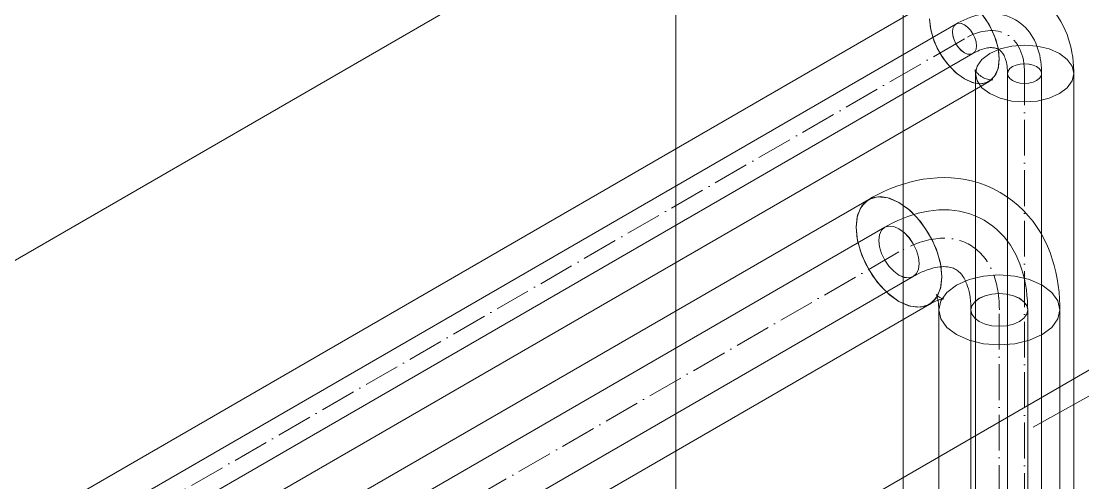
# Model space of a CAD drawing. Header units: millimetres. Extents: x -88595 to 880822, y -1054509 to -148035.
# Drawn here: x 392284.8 to 392581.7, y -324626.5 to -324497.5 of the extents above; entities that cross this region are included whole.
import ezdxf

# ---------------------------------------------------------------- set-up
doc = ezdxf.new("R2010")
doc.units = ezdxf.units.MM
doc.linetypes.add('$12$ADSK_Осевая', pattern=[14, 10, -2, 0, -2])
doc.linetypes.add('$13$ADSK_Осевая', pattern=[14, 10, -2, 0, -2])
for name, color, linetype, lineweight in [('Изоляция', 7, 'Continuous', 18), ('Марки', 7, 'Continuous', 20), ('Оборудование', 7, 'Continuous', 18), ('Трубопровод', 7, 'Continuous', 18), ('Трубопроводы', 7, 'Continuous', 18)]:
    doc.layers.add(name, color=color, linetype=linetype, lineweight=lineweight)

# ---------------------------------------------------------------- blocks, each defined once
blk = doc.blocks.new('$0$ADSK_Канальный блок кондиционера1 - AD242MJERAB-3267365-В_ОВ3_1')
at = {"layer": 'Оборудование'}
for p, q in [((18316.91, 6919.34), (18809.76, 7203.89)), ((18606.82, 7086.72), (18606.82, 6882.59)), ((18670.46, 6845.85), (18670.46, 7049.98)), ((18809.76, 6999.76), (18316.91, 6715.21)), ((18606.82, 6882.59), (18748.25, 6964.24))]:
    blk.add_line(p, q, dxfattribs=at)
blk = doc.blocks.new('$0$ADSK_МедьПайка_Отвод-гнутая труба - Отвод _гнутая труба_-3197924-В_ОВ3_1')
at = {"layer": 'Трубопроводы', "color": 134, "true_color": 0x00a6a6}
for points in [[(18702.95, 6740.3, 0), (18704.21, 6741.25, 0), (18705, 6742.36, 0), (18705.27, 6743.54, 0), (18705, 6744.73, 0), (18704.21, 6745.84, 0), (18702.95, 6746.79, 0), (18701.3, 6747.51, 0), (18699.39, 6747.97, 0), (18697.33, 6748.13, 0), (18695.28, 6747.97, 0), (18693.36, 6747.51, 0), (18691.72, 6746.79, 0)], [(18691.72, 6746.79, 0), (18690.46, 6745.84, 0), (18689.66, 6744.73, 0), (18689.39, 6743.54, 0), (18689.66, 6742.36, 0), (18690.46, 6741.25, 0), (18691.72, 6740.3, 0), (18693.36, 6739.57, 0), (18695.28, 6739.12, 0), (18697.33, 6738.96, 0), (18699.39, 6739.12, 0), (18701.3, 6739.57, 0), (18702.95, 6740.3, 0)], [(18685.14, 6732.25, 0), (18685.45, 6732.44, 0), (18685.76, 6732.66, 0), (18686.05, 6732.91, 0), (18686.35, 6733.19, 0), (18686.64, 6733.51, 0), (18686.92, 6733.86, 0), (18687.21, 6734.26, 0), (18687.48, 6734.71, 0), (18687.75, 6735.2, 0), (18688.01, 6735.75, 0), (18688.25, 6736.35, 0), (18688.48, 6737, 0), (18688.69, 6737.7, 0), (18688.88, 6738.45, 0), (18689.04, 6739.25, 0), (18689.17, 6740.1, 0), (18689.28, 6740.99, 0), (18689.35, 6741.93, 0), (18689.39, 6742.9, 0), (18689.39, 6743.54, 0)], [(18693.08, 6718.49, 0), (18694.33, 6719.27, 0), (18695.51, 6720.13, 0), (18696.64, 6721.07, 0), (18697.7, 6722.08, 0), (18698.68, 6723.16, 0), (18699.6, 6724.3, 0), (18700.44, 6725.49, 0), (18701.21, 6726.73, 0), (18701.91, 6728.02, 0), (18702.54, 6729.35, 0), (18703.1, 6730.71, 0), (18703.59, 6732.1, 0), (18704.01, 6733.52, 0), (18704.37, 6734.97, 0), (18704.67, 6736.45, 0), (18704.9, 6737.94, 0), (18705.08, 6739.46, 0), (18705.2, 6741, 0), (18705.26, 6742.55, 0), (18705.27, 6743.54, 0)], [(18669.26, 6720.85, 0), (18667.81, 6720.24, 0), (18666.46, 6720.1, 0), (18665.29, 6720.46, 0), (18664.4, 6721.29, 0), (18663.84, 6722.53, 0), (18663.65, 6724.1, 0), (18663.84, 6725.88, 0), (18664.4, 6727.77, 0), (18665.29, 6729.63, 0), (18666.46, 6731.33, 0), (18667.81, 6732.76, 0), (18669.26, 6733.82, 0)], [(18669.26, 6733.82, 0), (18670.72, 6734.44, 0), (18672.07, 6734.57, 0), (18673.23, 6734.21, 0), (18674.12, 6733.39, 0), (18674.69, 6732.15, 0), (18674.88, 6730.58, 0), (18674.69, 6728.79, 0), (18674.12, 6726.9, 0), (18673.23, 6725.04, 0), (18672.07, 6723.34, 0), (18670.72, 6721.91, 0), (18669.26, 6720.85, 0)], [(18685.14, 6732.25, 0), (18684.82, 6732.07, 0), (18684.48, 6731.92, 0), (18684.11, 6731.79, 0), (18683.72, 6731.67, 0), (18683.31, 6731.58, 0), (18682.85, 6731.51, 0), (18682.37, 6731.47, 0), (18681.84, 6731.45, 0), (18681.28, 6731.47, 0), (18680.68, 6731.52, 0), (18680.04, 6731.6, 0), (18679.36, 6731.73, 0), (18678.65, 6731.9, 0), (18677.91, 6732.11, 0), (18677.13, 6732.37, 0), (18676.33, 6732.68, 0), (18675.51, 6733.04, 0), (18674.66, 6733.44, 0), (18673.79, 6733.9, 0), (18673.23, 6734.21, 0)], [(18693.08, 6718.49, 0), (18691.79, 6717.81, 0), (18690.45, 6717.21, 0), (18689.07, 6716.7, 0), (18687.67, 6716.29, 0), (18686.24, 6715.98, 0), (18684.8, 6715.75, 0), (18683.34, 6715.62, 0), (18681.88, 6715.57, 0), (18680.42, 6715.61, 0), (18678.96, 6715.73, 0), (18677.5, 6715.93, 0), (18676.05, 6716.2, 0), (18674.6, 6716.54, 0), (18673.17, 6716.96, 0), (18671.74, 6717.44, 0), (18670.33, 6717.98, 0), (18668.93, 6718.59, 0), (18667.54, 6719.25, 0), (18666.16, 6719.97, 0), (18665.29, 6720.46, 0)]]:
    blk.add_polyline3d(points, dxfattribs=at)
blk = doc.blocks.new('$0$ADSK_МедьПайка_Отвод-гнутая труба - Отвод _гнутая труба_-3197929-В_ОВ3_1')
at = {"layer": 'Трубопроводы', "color": 190, "true_color": 0x8000ff}
for points in [[(18707.77, 6781.69, 0), (18708.53, 6782.26, 0), (18709, 6782.92, 0), (18709.17, 6783.63, 0), (18709, 6784.35, 0), (18708.53, 6785.01, 0), (18707.77, 6785.58, 0), (18706.79, 6786.01, 0), (18705.64, 6786.29, 0), (18704.41, 6786.38, 0), (18703.17, 6786.29, 0), (18702.03, 6786.01, 0), (18701.04, 6785.58, 0)], [(18697.1, 6776.86, 0), (18697.28, 6776.98, 0), (18697.46, 6777.11, 0), (18697.64, 6777.26, 0), (18697.82, 6777.43, 0), (18697.99, 6777.62, 0), (18698.16, 6777.83, 0), (18698.33, 6778.07, 0), (18698.5, 6778.34, 0), (18698.66, 6778.63, 0), (18698.82, 6778.96, 0), (18698.96, 6779.32, 0), (18699.1, 6779.71, 0), (18699.22, 6780.13, 0), (18699.34, 6780.58, 0), (18699.43, 6781.06, 0), (18699.51, 6781.57, 0), (18699.57, 6782.1, 0), (18699.62, 6782.66, 0), (18699.64, 6783.25, 0), (18699.65, 6783.63, 0)], [(18701.04, 6785.58, 0), (18700.28, 6785.01, 0), (18699.81, 6784.35, 0), (18699.65, 6783.63, 0), (18699.81, 6782.92, 0), (18700.28, 6782.26, 0), (18701.04, 6781.69, 0), (18702.03, 6781.25, 0), (18703.17, 6780.98, 0), (18704.41, 6780.89, 0), (18705.64, 6780.98, 0), (18706.79, 6781.25, 0), (18707.77, 6781.69, 0)], [(18701.86, 6768.62, 0), (18702.6, 6769.08, 0), (18703.31, 6769.6, 0), (18703.99, 6770.16, 0), (18704.62, 6770.77, 0), (18705.21, 6771.41, 0), (18705.76, 6772.1, 0), (18706.27, 6772.81, 0), (18706.73, 6773.56, 0), (18707.15, 6774.33, 0), (18707.53, 6775.12, 0), (18707.86, 6775.94, 0), (18708.15, 6776.77, 0), (18708.41, 6777.63, 0), (18708.62, 6778.5, 0), (18708.8, 6779.38, 0), (18708.94, 6780.28, 0), (18709.05, 6781.19, 0), (18709.12, 6782.11, 0), (18709.16, 6783.04, 0), (18709.17, 6783.63, 0)], [(18687.58, 6770.03, 0), (18686.71, 6769.66, 0), (18685.89, 6769.58, 0), (18685.2, 6769.8, 0), (18684.66, 6770.29, 0), (18684.33, 6771.04, 0), (18684.21, 6771.97, 0), (18684.33, 6773.05, 0), (18684.66, 6774.18, 0), (18685.2, 6775.29, 0), (18685.89, 6776.31, 0), (18686.71, 6777.17, 0), (18687.58, 6777.8, 0)], [(18687.58, 6777.8, 0), (18688.45, 6778.18, 0), (18689.26, 6778.26, 0), (18689.96, 6778.04, 0), (18690.49, 6777.54, 0), (18690.83, 6776.8, 0), (18690.94, 6775.86, 0), (18690.83, 6774.79, 0), (18690.49, 6773.66, 0), (18689.96, 6772.54, 0), (18689.26, 6771.52, 0), (18688.45, 6770.67, 0), (18687.58, 6770.03, 0)], [(18697.1, 6776.86, 0), (18696.9, 6776.76, 0), (18696.7, 6776.67, 0), (18696.48, 6776.59, 0), (18696.25, 6776.52, 0), (18695.99, 6776.46, 0), (18695.72, 6776.42, 0), (18695.43, 6776.39, 0), (18695.12, 6776.38, 0), (18694.78, 6776.39, 0), (18694.42, 6776.42, 0), (18694.03, 6776.47, 0), (18693.63, 6776.55, 0), (18693.2, 6776.65, 0), (18692.76, 6776.78, 0), (18692.29, 6776.94, 0), (18691.81, 6777.12, 0), (18691.32, 6777.34, 0), (18690.81, 6777.58, 0), (18690.29, 6777.85, 0), (18689.96, 6778.04, 0)], [(18701.86, 6768.62, 0), (18701.08, 6768.2, 0), (18700.28, 6767.85, 0), (18699.45, 6767.54, 0), (18698.61, 6767.3, 0), (18697.75, 6767.11, 0), (18696.89, 6766.97, 0), (18696.02, 6766.89, 0), (18695.14, 6766.86, 0), (18694.26, 6766.89, 0), (18693.39, 6766.96, 0), (18692.51, 6767.08, 0), (18691.64, 6767.24, 0), (18690.78, 6767.45, 0), (18689.92, 6767.69, 0), (18689.06, 6767.98, 0), (18688.22, 6768.31, 0), (18687.37, 6768.67, 0), (18686.54, 6769.07, 0), (18685.72, 6769.5, 0), (18685.2, 6769.8, 0)]]:
    blk.add_polyline3d(points, dxfattribs=at)

msp = doc.modelspace()

# ---------------------------------------------------------------- linework, layer by layer
at = {"layer": 'Изоляция', "color": 190, "true_color": 0x8000ff}
for p, q in [((392541.76, -324490.5), (392274.15, -324645.01)), ((392287.91, -324668.84), (392555.52, -324514.33)), ((392551.71, -324512.13), (392551.71, -324760.67)), ((392579.23, -324760.67), (392579.23, -324512.13))]:
    msp.add_line(p, q, dxfattribs=at)
at = {"layer": 'Изоляция', "color": 134, "true_color": 0x00a6a6}
for p, q in [((392521.86, -324547.31), (392284.75, -324684.2)), ((392301.69, -324713.54), (392538.8, -324576.65)), ((392541.46, -324578.19), (392541.46, -324800.76)), ((392575.34, -324800.76), (392575.34, -324578.19))]:
    msp.add_line(p, q, dxfattribs=at)
at = {"layer": 'Изоляция', "color": 190, "true_color": 0x8000ff}
for points in [[(392567.42, -324489.32, 0), (392568.69, -324490.12, 0), (392569.91, -324491, 0), (392571.05, -324491.95, 0), (392572.12, -324492.97, 0), (392573.11, -324494.05, 0), (392574.01, -324495.18, 0), (392574.84, -324496.34, 0), (392575.58, -324497.54, 0), (392576.24, -324498.75, 0), (392576.83, -324499.99, 0), (392577.34, -324501.24, 0), (392577.78, -324502.5, 0), (392578.16, -324503.76, 0), (392578.47, -324505.02, 0), (392578.72, -324506.29, 0), (392578.92, -324507.55, 0), (392579.07, -324508.82, 0), (392579.17, -324510.08, 0), (392579.22, -324511.34, 0), (392579.23, -324512.13, 0)], [(392548.64, -324491.18, 0), (392551.16, -324493.02, 0), (392553.5, -324495.5, 0), (392555.52, -324498.44, 0), (392557.07, -324501.66, 0), (392558.04, -324504.94, 0), (392558.37, -324508.03, 0)], [(392558.37, -324508.03, 0), (392558.13, -324505.39, 0), (392557.41, -324502.6, 0), (392556.25, -324499.8, 0), (392554.7, -324497.13, 0), (392552.86, -324494.73, 0), (392550.8, -324492.71, 0), (392548.64, -324491.18, 0)], [(392548.64, -324513.65, 0), (392546.12, -324511.82, 0), (392543.77, -324509.34, 0), (392541.76, -324506.39, 0), (392540.21, -324503.17, 0), (392539.24, -324499.9, 0), (392538.91, -324496.8, 0)], [(392538.91, -324496.8, 0), (392539.15, -324499.44, 0), (392539.87, -324502.23, 0), (392541.03, -324505.03, 0), (392542.57, -324507.7, 0), (392544.42, -324510.1, 0), (392546.48, -324512.12, 0), (392548.64, -324513.65, 0)], [(392575.2, -324506.52, 0), (392572.35, -324505.25, 0), (392569.03, -324504.46, 0), (392565.47, -324504.19, 0), (392561.91, -324504.46, 0), (392558.59, -324505.25, 0), (392555.74, -324506.52, 0)], [(392555.74, -324506.52, 0), (392558.59, -324505.25, 0), (392561.91, -324504.46, 0), (392565.47, -324504.19, 0), (392569.03, -324504.46, 0), (392572.35, -324505.25, 0), (392575.2, -324506.52, 0)], [(392558.37, -324508.03, 0), (392558.04, -324510.75, 0), (392557.07, -324512.9, 0), (392555.52, -324514.33, 0), (392553.5, -324514.96, 0), (392551.16, -324514.72, 0), (392548.64, -324513.65, 0)], [(392548.64, -324513.65, 0), (392550.81, -324514.62, 0), (392552.86, -324514.98, 0), (392554.71, -324514.7, 0), (392556.25, -324513.81, 0), (392557.41, -324512.35, 0), (392558.13, -324510.39, 0), (392558.37, -324508.03, 0)], [(392555.74, -324506.52, 0), (392553.55, -324508.16, 0), (392552.18, -324510.08, 0), (392551.71, -324512.13, 0), (392552.18, -324514.19, 0), (392553.55, -324516.11, 0), (392555.74, -324517.75, 0)], [(392555.74, -324517.75, 0), (392553.55, -324516.11, 0), (392552.18, -324514.19, 0), (392551.71, -324512.13, 0), (392552.18, -324510.08, 0), (392553.55, -324508.16, 0), (392555.74, -324506.52, 0)], [(392575.2, -324517.75, 0), (392577.39, -324516.11, 0), (392578.76, -324514.19, 0), (392579.23, -324512.13, 0), (392578.76, -324510.08, 0), (392577.39, -324508.16, 0), (392575.2, -324506.52, 0)], [(392575.2, -324506.52, 0), (392577.39, -324508.16, 0), (392578.76, -324510.08, 0), (392579.23, -324512.13, 0), (392578.76, -324514.19, 0), (392577.39, -324516.11, 0), (392575.2, -324517.75, 0)], [(392553.66, -324513.15, 0), (392553.32, -324512.94, 0), (392553, -324512.71, 0), (392552.71, -324512.47, 0), (392552.45, -324512.22, 0), (392552.23, -324511.98, 0), (392552.04, -324511.75, 0), (392551.89, -324511.54, 0), (392551.78, -324511.36, 0), (392551.7, -324511.2, 0), (392551.64, -324511.09, 0), (392551.61, -324511.02, 0), (392551.6, -324510.98, 0)], [(392551.6, -324510.98, 0), (392551.61, -324511, 0), (392551.62, -324511.07, 0), (392551.64, -324511.18, 0), (392551.66, -324511.33, 0), (392551.68, -324511.52, 0), (392551.7, -324511.75, 0), (392551.71, -324512.02, 0), (392551.71, -324512.13, 0)], [(392553.66, -324513.15, 0), (392554.01, -324513.34, 0), (392554.37, -324513.5, 0), (392554.73, -324513.64, 0), (392555.07, -324513.74, 0), (392555.39, -324513.81, 0), (392555.69, -324513.85, 0), (392555.94, -324513.88, 0), (392556.16, -324513.88, 0), (392556.33, -324513.88, 0), (392556.46, -324513.87, 0), (392556.54, -324513.86, 0), (392556.57, -324513.85, 0)], [(392556.57, -324513.85, 0), (392556.55, -324513.86, 0), (392556.49, -324513.88, 0), (392556.38, -324513.91, 0), (392556.24, -324513.97, 0), (392556.06, -324514.05, 0), (392555.85, -324514.15, 0), (392555.62, -324514.28, 0), (392555.52, -324514.33, 0)], [(392555.74, -324517.75, 0), (392558.59, -324519.01, 0), (392561.91, -324519.81, 0), (392565.47, -324520.08, 0), (392569.03, -324519.81, 0), (392572.35, -324519.01, 0), (392575.2, -324517.75, 0)], [(392575.2, -324517.75, 0), (392572.35, -324519.01, 0), (392569.03, -324519.81, 0), (392565.47, -324520.08, 0), (392561.91, -324519.81, 0), (392558.59, -324519.01, 0), (392555.74, -324517.75, 0)]]:
    msp.add_polyline3d(points, dxfattribs=at)
at = {"layer": 'Изоляция', "color": 134, "true_color": 0x00a6a6}
for points in [[(392558.65, -324545.34, 0), (392556.8, -324544.36, 0), (392554.9, -324543.51, 0), (392552.95, -324542.8, 0), (392550.97, -324542.22, 0), (392548.97, -324541.77, 0), (392546.96, -324541.46, 0), (392544.96, -324541.28, 0), (392542.97, -324541.21, 0), (392540.99, -324541.27, 0), (392539.04, -324541.42, 0), (392537.12, -324541.69, 0), (392535.23, -324542.04, 0), (392533.37, -324542.48, 0), (392531.55, -324543.01, 0), (392529.75, -324543.61, 0), (392527.99, -324544.29, 0), (392526.26, -324545.04, 0), (392524.56, -324545.85, 0), (392522.9, -324546.72, 0), (392521.86, -324547.31, 0)], [(392530.33, -324548.15, 0), (392527.66, -324546.96, 0), (392525.13, -324546.52, 0), (392522.86, -324546.86, 0), (392520.96, -324547.95, 0), (392519.53, -324549.75, 0), (392518.65, -324552.16, 0), (392518.35, -324555.06, 0)], [(392518.35, -324555.06, 0), (392518.76, -324551.72, 0), (392519.95, -324549.08, 0), (392521.86, -324547.31, 0), (392524.34, -324546.54, 0), (392527.23, -324546.83, 0), (392530.33, -324548.15, 0)], [(392558.65, -324545.34, 0), (392560.42, -324546.45, 0), (392562.11, -324547.67, 0), (392563.7, -324549, 0), (392565.19, -324550.43, 0), (392566.58, -324551.94, 0), (392567.85, -324553.52, 0), (392569.01, -324555.16, 0), (392570.06, -324556.86, 0), (392571, -324558.59, 0), (392571.84, -324560.36, 0), (392572.58, -324562.15, 0), (392573.21, -324563.97, 0), (392573.76, -324565.8, 0), (392574.22, -324567.65, 0), (392574.59, -324569.5, 0), (392574.88, -324571.37, 0), (392575.1, -324573.24, 0), (392575.25, -324575.11, 0), (392575.32, -324576.99, 0), (392575.34, -324578.19, 0)], [(392530.33, -324548.15, 0), (392533.43, -324550.41, 0), (392536.31, -324553.46, 0), (392538.8, -324557.09, 0), (392540.7, -324561.05, 0), (392541.9, -324565.08, 0), (392542.3, -324568.9, 0)], [(392542.3, -324568.9, 0), (392542, -324565.64, 0), (392541.12, -324562.21, 0), (392539.69, -324558.76, 0), (392537.79, -324555.48, 0), (392535.52, -324552.52, 0), (392532.99, -324550.03, 0), (392530.33, -324548.15, 0)], [(392530.33, -324575.81, 0), (392527.23, -324573.55, 0), (392524.34, -324570.5, 0), (392521.86, -324566.87, 0), (392519.95, -324562.91, 0), (392518.76, -324558.88, 0), (392518.35, -324555.06, 0)], [(392518.35, -324555.06, 0), (392518.65, -324558.32, 0), (392519.53, -324561.75, 0), (392520.96, -324565.2, 0), (392522.86, -324568.49, 0), (392525.13, -324571.44, 0), (392527.66, -324573.93, 0), (392530.33, -324575.81, 0)], [(392542.3, -324568.9, 0), (392541.9, -324572.24, 0), (392540.7, -324574.89, 0), (392538.8, -324576.65, 0), (392536.31, -324577.42, 0), (392533.43, -324577.13, 0), (392530.33, -324575.81, 0)], [(392530.33, -324575.81, 0), (392532.99, -324577, 0), (392535.52, -324577.44, 0), (392537.8, -324577.11, 0), (392539.69, -324576.01, 0), (392541.12, -324574.21, 0), (392542, -324571.8, 0), (392542.3, -324568.9, 0)], [(392570.38, -324571.27, 0), (392566.87, -324569.72, 0), (392562.78, -324568.74, 0), (392558.4, -324568.41, 0), (392554.01, -324568.74, 0), (392549.93, -324569.72, 0), (392546.42, -324571.27, 0)], [(392546.42, -324571.27, 0), (392549.93, -324569.72, 0), (392554.01, -324568.74, 0), (392558.4, -324568.41, 0), (392562.78, -324568.74, 0), (392566.87, -324569.72, 0), (392570.38, -324571.27, 0)], [(392541.71, -324574.68, 0), (392541.49, -324574.55, 0), (392541.29, -324574.41, 0), (392541.12, -324574.26, 0), (392540.98, -324574.13, 0), (392540.87, -324574.01, 0), (392540.8, -324573.93, 0), (392540.77, -324573.88, 0), (392540.76, -324573.87, 0)], [(392540.76, -324573.87, 0), (392540.77, -324573.89, 0), (392540.81, -324573.97, 0), (392540.88, -324574.11, 0), (392540.95, -324574.31, 0), (392541.03, -324574.58, 0), (392541.12, -324574.91, 0), (392541.21, -324575.3, 0), (392541.29, -324575.76, 0), (392541.36, -324576.27, 0), (392541.41, -324576.85, 0), (392541.44, -324577.48, 0), (392541.46, -324578.16, 0), (392541.46, -324578.19, 0)], [(392546.42, -324571.27, 0), (392543.73, -324573.3, 0), (392542.03, -324575.66, 0), (392541.46, -324578.19, 0), (392542.03, -324580.72, 0), (392543.73, -324583.08, 0), (392546.42, -324585.1, 0)], [(392546.42, -324585.1, 0), (392543.73, -324583.08, 0), (392542.03, -324580.72, 0), (392541.46, -324578.19, 0), (392542.03, -324575.66, 0), (392543.73, -324573.3, 0), (392546.42, -324571.27, 0)], [(392570.38, -324585.1, 0), (392573.07, -324583.08, 0), (392574.76, -324580.72, 0), (392575.34, -324578.19, 0), (392574.76, -324575.66, 0), (392573.07, -324573.3, 0), (392570.38, -324571.27, 0)], [(392570.38, -324571.27, 0), (392573.07, -324573.3, 0), (392574.76, -324575.66, 0), (392575.34, -324578.19, 0), (392574.76, -324580.72, 0), (392573.07, -324583.08, 0), (392570.38, -324585.1, 0)], [(392542.89, -324575.09, 0), (392542.86, -324575.09, 0), (392542.77, -324575.1, 0), (392542.62, -324575.12, 0), (392542.4, -324575.15, 0), (392542.13, -324575.21, 0), (392541.8, -324575.3, 0), (392541.42, -324575.42, 0), (392540.99, -324575.58, 0), (392540.5, -324575.78, 0), (392539.98, -324576.02, 0), (392539.42, -324576.31, 0), (392538.82, -324576.64, 0), (392538.8, -324576.65, 0)], [(392541.71, -324574.68, 0), (392541.93, -324574.8, 0), (392542.15, -324574.9, 0), (392542.36, -324574.98, 0), (392542.55, -324575.04, 0), (392542.7, -324575.07, 0), (392542.81, -324575.09, 0), (392542.88, -324575.09, 0), (392542.89, -324575.09, 0)], [(392546.42, -324585.1, 0), (392549.93, -324586.66, 0), (392554.01, -324587.63, 0), (392558.4, -324587.97, 0), (392562.78, -324587.63, 0), (392566.87, -324586.66, 0), (392570.38, -324585.1, 0)], [(392570.38, -324585.1, 0), (392566.87, -324586.66, 0), (392562.78, -324587.63, 0), (392558.4, -324587.97, 0), (392554.01, -324587.63, 0), (392549.93, -324586.66, 0), (392546.42, -324585.1, 0)]]:
    msp.add_polyline3d(points, dxfattribs=at)
at = {"layer": 'Марки'}
msp.add_line((392567.88, -324610.93), (392850.29, -324453.61), dxfattribs=at)
at = {"layer": 'Трубопровод', "color": 190, "true_color": 0x8000ff}
for p, q in [((392546.26, -324498.29), (392276.01, -324654.32)), ((392280.77, -324662.57), (392551.02, -324506.54)), ((392560.71, -324512.13), (392560.71, -324760.67)), ((392570.23, -324760.67), (392570.23, -324512.13))]:
    msp.add_line(p, q, dxfattribs=at)
at = {"layer": 'Трубопровод', "color": 190, "linetype": '$12$ADSK_Осевая', "true_color": 0x8000ff}
for p, q in [((392548.64, -324502.42), (392278.39, -324658.45)), ((392548.64, -324502.42), (392278.39, -324658.45)), ((392565.47, -324760.67), (392565.47, -324512.13)), ((392565.47, -324760.67), (392565.47, -324512.13))]:
    msp.add_line(p, q, dxfattribs=at)
at = {"layer": 'Трубопровод', "color": 134, "true_color": 0x00a6a6}
for p, q in [((392526.36, -324555.1), (392287.15, -324693.21)), ((392295.09, -324706.96), (392534.3, -324568.86)), ((392550.46, -324578.19), (392550.46, -324800.76)), ((392566.34, -324800.76), (392566.34, -324578.19))]:
    msp.add_line(p, q, dxfattribs=at)
at = {"layer": 'Трубопровод', "color": 134, "linetype": '$12$ADSK_Осевая', "true_color": 0x00a6a6}
for p, q in [((392530.33, -324561.98), (392291.12, -324700.09)), ((392530.33, -324561.98), (392291.12, -324700.09)), ((392558.4, -324800.76), (392558.4, -324578.19)), ((392558.4, -324800.76), (392558.4, -324578.19))]:
    msp.add_line(p, q, dxfattribs=at)
at = {"layer": 'Трубопровод', "color": 190, "true_color": 0x8000ff}
for points in [[(392545.27, -324500.47, 0), (392545.39, -324499.53, 0), (392545.72, -324498.79, 0), (392546.26, -324498.29, 0), (392546.96, -324498.08, 0), (392547.77, -324498.16, 0), (392548.64, -324498.53, 0)], [(392548.64, -324498.53, 0), (392549.51, -324499.17, 0), (392550.32, -324500.02, 0), (392551.02, -324501.04, 0), (392551.55, -324502.16, 0), (392551.89, -324503.29, 0), (392552.01, -324504.36, 0)], [(392548.64, -324506.3, 0), (392547.77, -324505.67, 0), (392546.96, -324504.81, 0), (392546.26, -324503.79, 0), (392545.72, -324502.68, 0), (392545.39, -324501.55, 0), (392545.27, -324500.47, 0)], [(392552.01, -324504.36, 0), (392551.89, -324505.3, 0), (392551.55, -324506.04, 0), (392551.02, -324506.54, 0), (392550.32, -324506.75, 0), (392549.51, -324506.67, 0), (392548.64, -324506.3, 0)], [(392562.1, -324510.19, 0), (392561.35, -324510.76, 0), (392560.87, -324511.42, 0), (392560.71, -324512.13, 0), (392560.87, -324512.84, 0), (392561.35, -324513.51, 0), (392562.1, -324514.08, 0)], [(392568.83, -324510.19, 0), (392567.85, -324509.75, 0), (392566.7, -324509.48, 0), (392565.47, -324509.39, 0), (392564.24, -324509.48, 0), (392563.09, -324509.75, 0), (392562.1, -324510.19, 0)], [(392568.83, -324514.08, 0), (392569.59, -324513.51, 0), (392570.07, -324512.84, 0), (392570.23, -324512.13, 0), (392570.07, -324511.42, 0), (392569.59, -324510.76, 0), (392568.83, -324510.19, 0)], [(392562.1, -324514.08, 0), (392563.09, -324514.51, 0), (392564.24, -324514.79, 0), (392565.47, -324514.88, 0), (392566.7, -324514.79, 0), (392567.85, -324514.51, 0), (392568.83, -324514.08, 0)]]:
    msp.add_polyline3d(points, dxfattribs=at)
at = {"layer": 'Трубопровод', "color": 134, "true_color": 0x00a6a6}
for points in [[(392524.71, -324558.74, 0), (392524.9, -324557.17, 0), (392525.46, -324555.93, 0), (392526.36, -324555.1, 0), (392527.52, -324554.75, 0), (392528.87, -324554.88, 0), (392530.33, -324555.5, 0)], [(392530.33, -324555.5, 0), (392531.78, -324556.56, 0), (392533.13, -324557.99, 0), (392534.3, -324559.69, 0), (392535.19, -324561.55, 0), (392535.75, -324563.43, 0), (392535.94, -324565.22, 0)], [(392530.33, -324568.46, 0), (392528.87, -324567.4, 0), (392527.52, -324565.97, 0), (392526.36, -324564.27, 0), (392525.46, -324562.41, 0), (392524.9, -324560.53, 0), (392524.71, -324558.74, 0)], [(392535.94, -324565.22, 0), (392535.75, -324566.79, 0), (392535.19, -324568.03, 0), (392534.3, -324568.86, 0), (392533.13, -324569.22, 0), (392531.78, -324569.08, 0), (392530.33, -324568.46, 0)], [(392564.01, -324574.95, 0), (392562.37, -324574.22, 0), (392560.45, -324573.76, 0), (392558.4, -324573.6, 0), (392556.34, -324573.76, 0), (392554.43, -324574.22, 0), (392552.78, -324574.95, 0)], [(392552.78, -324574.95, 0), (392551.52, -324575.9, 0), (392550.73, -324577, 0), (392550.46, -324578.19, 0), (392550.73, -324579.37, 0), (392551.52, -324580.48, 0), (392552.78, -324581.43, 0)], [(392564.01, -324581.43, 0), (392565.27, -324580.48, 0), (392566.07, -324579.37, 0), (392566.34, -324578.19, 0), (392566.07, -324577, 0), (392565.27, -324575.9, 0), (392564.01, -324574.95, 0)], [(392552.78, -324581.43, 0), (392554.43, -324582.16, 0), (392556.34, -324582.62, 0), (392558.4, -324582.77, 0), (392560.45, -324582.62, 0), (392562.37, -324582.16, 0), (392564.01, -324581.43, 0)]]:
    msp.add_polyline3d(points, dxfattribs=at)
at = {"layer": 'Трубопроводы', "color": 190, "linetype": '$13$ADSK_Осевая', "true_color": 0x8000ff}
msp.add_ellipse((392548.64, -324521.85), major_axis=(11.9, 20.61), ratio=0.57735, start_param=5.497787, end_param=7.068583, dxfattribs=at)
at = {"layer": 'Трубопроводы', "color": 134, "linetype": '$13$ADSK_Осевая', "true_color": 0x00a6a6}
msp.add_ellipse((392530.33, -324594.4), major_axis=(19.85, 34.38), ratio=0.57735, start_param=5.497787, end_param=7.068583, dxfattribs=at)

# ---------------------------------------------------------------- block references
at = {"layer": 'Оборудование'}
msp.add_blockref('$0$ADSK_Канальный блок кондиционера1 - AD242MJERAB-3267365-В_ОВ3_1', (373861.06, -331544.31), dxfattribs=at)
at = {"layer": 'Трубопроводы', "color": 190, "true_color": 0x8000ff, "rotation": 120}
msp.add_blockref('$0$ADSK_МедьПайка_Отвод-гнутая труба - Отвод _гнутая труба_-3197929-В_ОВ3_1', (407775.64, -337309.09), dxfattribs=at)
at = {"layer": 'Трубопроводы', "color": 134, "true_color": 0x00a6a6, "rotation": 120}
msp.add_blockref('$0$ADSK_МедьПайка_Отвод-гнутая труба - Отвод _гнутая труба_-3197924-В_ОВ3_1', (407719.07, -337382.57), dxfattribs=at)

doc.saveas('drawing.dxf')
